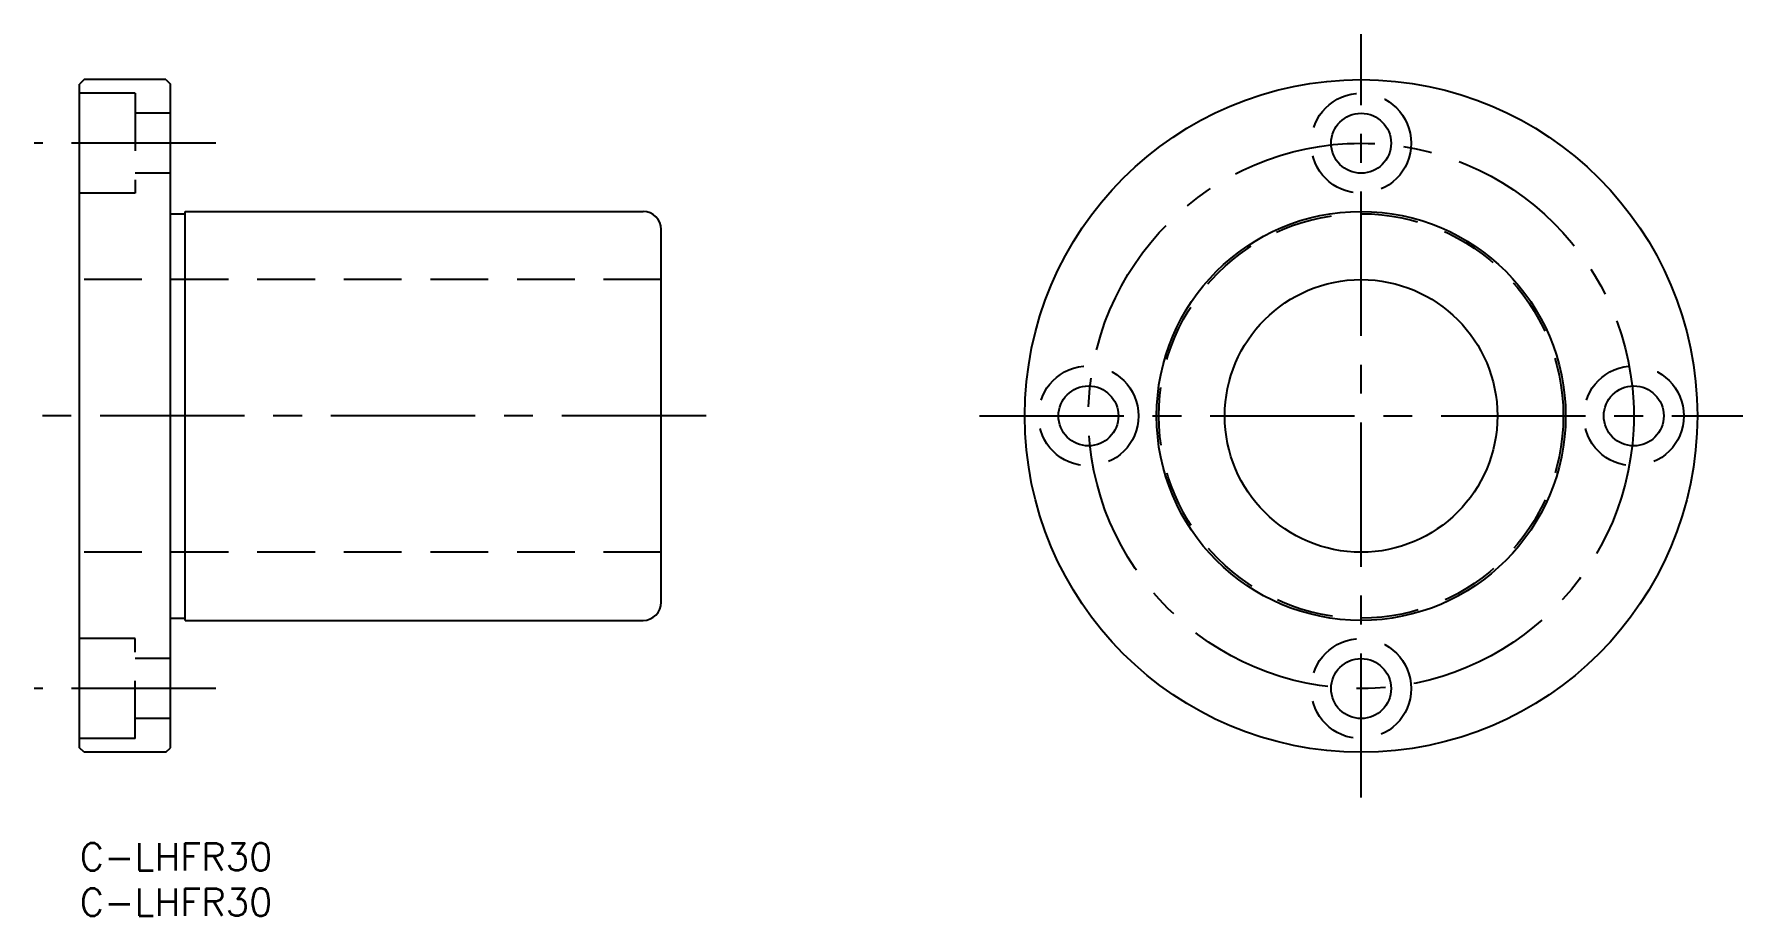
# Model space of a CAD drawing. Extents: x -5 to 183, y -8 to 89.
import ezdxf

# ---------------------------------------------------------------- set-up
doc = ezdxf.new("R2010")
doc.units = 0
doc.header["$LTSCALE"] = 0.5
doc.linetypes.add('CENTER', pattern=[50.8, 31.75, -6.35, 6.35, -6.35])
doc.linetypes.add('DASHED', pattern=[19.05, 12.7, -6.35])
for name, color, linetype in [('MSM_CENTER', 1, 'CENTER'), ('MSM_CONTINUOUS', 7, 'CONTINUOUS'), ('MSM_DASHED', 4, 'DASHED'), ('MSM_PART_NUMBER', 7, 'CONTINUOUS')]:
    doc.layers.add(name, color=color, linetype=linetype)
doc.styles.get("Standard").update_dxf_attribs({"font": 'txt.shx', "height": 3, "bigfont": 'bigfont.shx'})

# ---------------------------------------------------------------- blocks, each defined once
blk = doc.blocks.new('*U24')
at = {"layer": 'MSM_PART_NUMBER'}
blk.add_text('C-LHFR30', height=3, dxfattribs=at).set_placement((0, -3))
blk = doc.blocks.new('*U25')
at = {"layer": 'MSM_PART_NUMBER'}
blk.add_text('C-LHFR30', height=3, dxfattribs=at).set_placement((0, -8))

msp = doc.modelspace()

# ---------------------------------------------------------------- linework, layer by layer
at = {"layer": 'MSM_CENTER'}
for p, q in [((141, 5), (141, 89)), ((15, 77), (-5, 77)), ((68.933, 47), (-4.9, 47)), ((99, 47), (183, 47)), ((15, 17), (-5, 17))]:
    msp.add_line(p, q, dxfattribs=at)
msp.add_circle((141, 47), 30, dxfattribs=at)
at = {"layer": 'MSM_CONTINUOUS'}
for p, q in [((0.5, 84), (0, 83.5)), ((0, 10.5), (0, 83.5)), ((9.5, 84), (0.5, 84)), ((9.5, 84), (10, 83.5)), ((10, 10.5), (10, 83.5)), ((10, 69.25), (11.6, 69.25)), ((11.6, 24.5), (11.6, 69.5)), ((11.6, 69.5), (62, 69.5)), ((64, 26.5), (64, 67.5)), ((10, 24.75), (11.6, 24.75)), ((11.6, 24.5), (62, 24.5)), ((23.125, 24.5), (23.125, 24.5)), ((36.25, 24.5), (36.25, 24.5)), ((0.5, 10), (0, 10.5)), ((9.5, 10), (0.5, 10)), ((9.5, 10), (10, 10.5))]:
    msp.add_line(p, q, dxfattribs=at)
for centre, radius in [((141, 47), 37), ((141, 77), 3.3), ((141, 47), 22.5), ((141, 47), 15), ((111, 47), 3.3), ((171, 47), 3.3), ((141, 17), 3.3)]:
    msp.add_circle(centre, radius, dxfattribs=at)
for centre, start, end in [((62, 67.5), 0, 90), ((62, 26.5), 270, 0)]:
    msp.add_arc(centre, 2, start, end, dxfattribs=at)
at = {"layer": 'MSM_DASHED'}
for p, q in [((6.1, 82.5), (0, 82.5)), ((6.1, 82.5), (6.1, 71.5)), ((10, 80.3), (6.1, 80.3)), ((10, 73.7), (6.1, 73.7)), ((6.1, 71.5), (0, 71.5)), ((64, 62), (0, 62)), ((64, 32), (0, 32)), ((6.1, 22.5), (0, 22.5)), ((6.1, 11.5), (6.1, 22.5)), ((10, 20.3), (6.1, 20.3)), ((10, 13.7), (6.1, 13.7)), ((6.1, 11.5), (0, 11.5))]:
    msp.add_line(p, q, dxfattribs=at)
for centre, radius in [((141, 77), 5.5), ((141, 47), 22.25), ((111, 47), 5.5), ((171, 47), 5.5), ((141, 17), 5.5)]:
    msp.add_circle(centre, radius, dxfattribs=at)

# ---------------------------------------------------------------- block references
at = {"layer": 'MSM_CONTINUOUS'}
for name in ['*U24', '*U25']:
    msp.add_blockref(name, (0, 0), dxfattribs=at)

doc.saveas('drawing.dxf')
